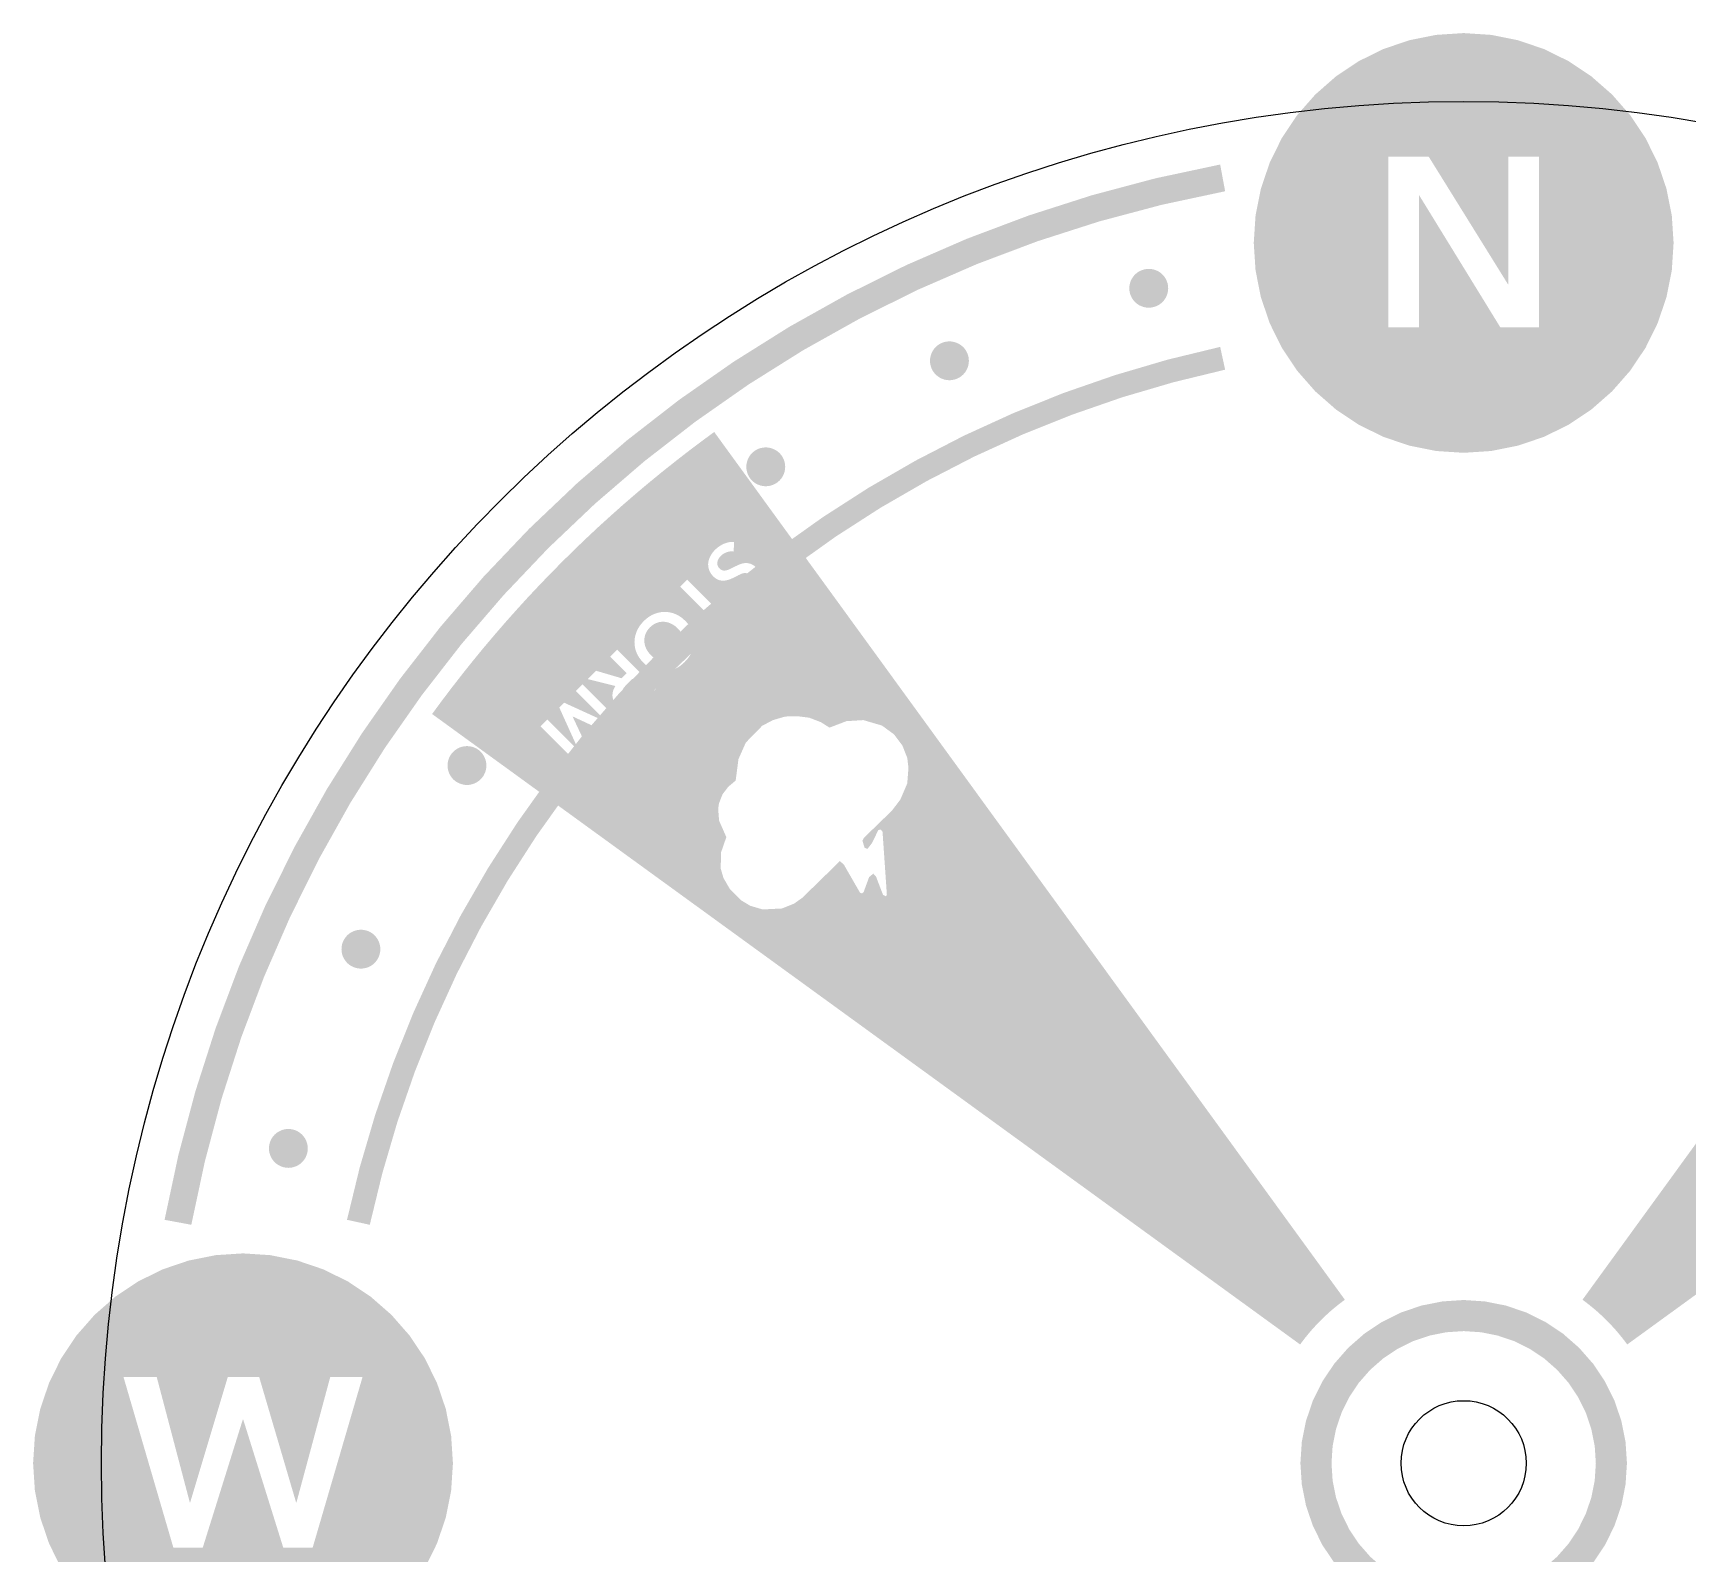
# Model space of a CAD drawing. Header units: millimetres. Extents: x 4 to 278, y 4 to 137.
# Drawn here: x 104 to 146.57, y 97.37 to 136.5 of the extents above; entities that cross this region are included whole.
import ezdxf

# ---------------------------------------------------------------- set-up
doc = ezdxf.new("R2010")
doc.units = ezdxf.units.MM
doc.layers.add('CUT', color=1, linetype='Continuous')
doc.layers.add('RASTER', color=7, linetype='Continuous')

msp = doc.modelspace()

# ---------------------------------------------------------------- hatches: boundary and pattern name
at = {"layer": 'RASTER'}
h = msp.add_hatch(color=7, dxfattribs=at)
h.paths.add_polyline_path([(146.2, 131.1), (146.154, 130.395), (146.016, 129.702), (145.789, 129.034), (145.477, 128.4), (145.084, 127.813), (144.618, 127.282), (144.087, 126.816), (143.5, 126.423), (142.866, 126.111), (142.198, 125.884), (141.505, 125.746), (140.8, 125.7), (140.095, 125.746), (139.402, 125.884), (138.734, 126.111), (138.1, 126.423), (137.513, 126.816), (136.982, 127.282), (136.516, 127.813), (136.123, 128.4), (135.811, 129.034), (135.584, 129.702), (135.446, 130.395), (135.4, 131.1), (135.446, 131.805), (135.584, 132.498), (135.811, 133.166), (136.123, 133.8), (136.516, 134.387), (136.982, 134.918), (137.513, 135.384), (138.1, 135.777), (138.734, 136.089), (139.402, 136.316), (140.095, 136.454), (140.8, 136.5), (141.505, 136.454), (142.198, 136.316), (142.866, 136.089), (143.5, 135.777), (144.087, 135.384), (144.618, 134.918), (145.084, 134.387), (145.477, 133.8), (145.789, 133.166), (146.016, 132.498), (146.154, 131.805)])
h.paths.add_polyline_path([(138.866, 133.32), (138.866, 128.93), (139.647, 128.93), (139.647, 132.321), (139.659, 132.321), (141.742, 128.93), (142.734, 128.93), (142.734, 133.32), (141.953, 133.32), (141.953, 130.034), (141.941, 130.034), (139.901, 133.32), (138.866, 133.32)])
for points in [[(107.382, 105.964), (107.737, 107.627), (108.175, 109.27), (108.694, 110.889), (109.293, 112.48), (109.971, 114.039), (110.727, 115.562), (111.557, 117.045), (112.461, 118.485), (113.435, 119.878), (114.478, 121.221), (115.587, 122.51), (116.758, 123.742), (117.99, 124.913), (119.279, 126.022), (120.622, 127.065), (122.015, 128.039), (123.455, 128.943), (124.938, 129.773), (126.461, 130.529), (128.02, 131.207), (129.611, 131.806), (131.23, 132.325), (132.873, 132.763), (134.536, 133.118), (134.664, 132.43), (133.036, 132.082), (131.427, 131.654), (129.842, 131.145), (128.283, 130.558), (126.757, 129.894), (125.265, 129.154), (123.812, 128.341), (122.402, 127.456), (121.037, 126.501), (119.722, 125.48), (118.46, 124.394), (117.253, 123.247), (116.106, 122.04), (115.02, 120.778), (113.999, 119.463), (113.044, 118.098), (112.159, 116.688), (111.346, 115.235), (110.606, 113.743), (109.942, 112.217), (109.355, 110.658), (108.846, 109.073), (108.418, 107.464), (108.07, 105.836)], [(133.199, 129.933), (133.195, 129.868), (133.182, 129.804), (133.161, 129.742), (133.132, 129.683), (133.096, 129.629), (133.053, 129.58), (133.003, 129.537), (132.949, 129.5), (132.89, 129.472), (132.828, 129.451), (132.764, 129.438), (132.699, 129.433), (132.634, 129.438), (132.57, 129.451), (132.508, 129.472), (132.449, 129.5), (132.395, 129.537), (132.345, 129.58), (132.302, 129.629), (132.266, 129.683), (132.237, 129.742), (132.216, 129.804), (132.203, 129.868), (132.199, 129.933), (132.203, 129.999), (132.216, 130.063), (132.237, 130.125), (132.266, 130.183), (132.302, 130.238), (132.345, 130.287), (132.395, 130.33), (132.449, 130.366), (132.508, 130.395), (132.57, 130.416), (132.634, 130.429), (132.699, 130.433), (132.764, 130.429), (132.828, 130.416), (132.89, 130.395), (132.949, 130.366), (133.003, 130.33), (133.053, 130.287), (133.096, 130.238), (133.132, 130.183), (133.161, 130.125), (133.182, 130.063), (133.195, 129.999)], [(128.072, 128.067), (128.068, 128.002), (128.055, 127.938), (128.034, 127.876), (128.005, 127.817), (127.969, 127.763), (127.926, 127.714), (127.876, 127.671), (127.822, 127.634), (127.763, 127.605), (127.701, 127.584), (127.637, 127.572), (127.572, 127.567), (127.507, 127.572), (127.443, 127.584), (127.381, 127.605), (127.322, 127.634), (127.268, 127.671), (127.218, 127.714), (127.175, 127.763), (127.139, 127.817), (127.11, 127.876), (127.089, 127.938), (127.076, 128.002), (127.072, 128.067), (127.076, 128.133), (127.089, 128.197), (127.11, 128.259), (127.139, 128.317), (127.175, 128.372), (127.218, 128.421), (127.268, 128.464), (127.322, 128.5), (127.381, 128.529), (127.443, 128.55), (127.507, 128.563), (127.572, 128.567), (127.637, 128.563), (127.701, 128.55), (127.763, 128.529), (127.822, 128.5), (127.876, 128.464), (127.926, 128.421), (127.969, 128.372), (128.005, 128.317), (128.034, 128.259), (128.055, 128.197), (128.068, 128.133)], [(112.075, 105.964), (112.405, 107.322), (112.8, 108.664), (113.258, 109.985), (113.778, 111.282), (114.359, 112.554), (115, 113.796), (115.699, 115.007), (116.455, 116.183), (117.266, 117.322), (118.131, 118.421), (119.046, 119.477), (120.011, 120.489), (121.023, 121.454), (122.079, 122.369), (123.178, 123.234), (124.317, 124.045), (125.493, 124.801), (126.704, 125.5), (127.946, 126.141), (129.218, 126.722), (130.515, 127.242), (131.836, 127.7), (133.178, 128.095), (134.536, 128.425), (134.664, 127.839), (133.333, 127.515), (132.019, 127.129), (130.725, 126.68), (129.454, 126.171), (128.208, 125.602), (126.991, 124.974), (125.805, 124.289), (124.653, 123.548), (123.538, 122.753), (122.461, 121.907), (121.426, 121.01), (120.435, 120.065), (119.49, 119.074), (118.593, 118.039), (117.747, 116.962), (116.952, 115.847), (116.211, 114.695), (115.526, 113.509), (114.898, 112.292), (114.329, 111.046), (113.82, 109.775), (113.371, 108.481), (112.985, 107.167), (112.661, 105.836)], [(123.347, 125.339), (123.343, 125.274), (123.33, 125.21), (123.309, 125.148), (123.28, 125.089), (123.244, 125.035), (123.201, 124.986), (123.151, 124.943), (123.097, 124.906), (123.038, 124.878), (122.976, 124.856), (122.912, 124.844), (122.847, 124.839), (122.782, 124.844), (122.718, 124.856), (122.656, 124.878), (122.597, 124.906), (122.543, 124.943), (122.494, 124.986), (122.45, 125.035), (122.414, 125.089), (122.385, 125.148), (122.364, 125.21), (122.351, 125.274), (122.347, 125.339), (122.351, 125.405), (122.364, 125.469), (122.385, 125.531), (122.414, 125.589), (122.45, 125.644), (122.494, 125.693), (122.543, 125.736), (122.597, 125.772), (122.656, 125.801), (122.718, 125.822), (122.782, 125.835), (122.847, 125.839), (122.912, 125.835), (122.976, 125.822), (123.038, 125.801), (123.097, 125.772), (123.151, 125.736), (123.201, 125.693), (123.244, 125.644), (123.28, 125.589), (123.309, 125.531), (123.33, 125.469), (123.343, 125.405)], [(115.661, 117.653), (115.656, 117.588), (115.644, 117.524), (115.622, 117.462), (115.594, 117.403), (115.557, 117.349), (115.514, 117.299), (115.465, 117.256), (115.411, 117.22), (115.352, 117.191), (115.29, 117.17), (115.226, 117.157), (115.161, 117.153), (115.095, 117.157), (115.031, 117.17), (114.969, 117.191), (114.911, 117.22), (114.856, 117.256), (114.807, 117.299), (114.764, 117.349), (114.728, 117.403), (114.699, 117.462), (114.678, 117.524), (114.665, 117.588), (114.661, 117.653), (114.665, 117.718), (114.678, 117.782), (114.699, 117.844), (114.728, 117.903), (114.764, 117.957), (114.807, 118.006), (114.856, 118.05), (114.911, 118.086), (114.969, 118.115), (115.031, 118.136), (115.095, 118.149), (115.161, 118.153), (115.226, 118.149), (115.29, 118.136), (115.352, 118.115), (115.411, 118.086), (115.465, 118.05), (115.514, 118.006), (115.557, 117.957), (115.594, 117.903), (115.622, 117.844), (115.644, 117.782), (115.656, 117.718)], [(112.933, 112.928), (112.928, 112.863), (112.916, 112.799), (112.895, 112.737), (112.866, 112.678), (112.829, 112.624), (112.786, 112.574), (112.737, 112.531), (112.683, 112.495), (112.624, 112.466), (112.562, 112.445), (112.498, 112.432), (112.433, 112.428), (112.367, 112.432), (112.303, 112.445), (112.241, 112.466), (112.183, 112.495), (112.128, 112.531), (112.079, 112.574), (112.036, 112.624), (112, 112.678), (111.971, 112.737), (111.95, 112.799), (111.937, 112.863), (111.933, 112.928), (111.937, 112.993), (111.95, 113.057), (111.971, 113.119), (112, 113.178), (112.036, 113.232), (112.079, 113.282), (112.128, 113.325), (112.183, 113.361), (112.241, 113.39), (112.303, 113.411), (112.367, 113.424), (112.433, 113.428), (112.498, 113.424), (112.562, 113.411), (112.624, 113.39), (112.683, 113.361), (112.737, 113.325), (112.786, 113.282), (112.829, 113.232), (112.866, 113.178), (112.895, 113.119), (112.916, 113.057), (112.928, 112.993)], [(111.067, 107.801), (111.062, 107.736), (111.049, 107.672), (111.028, 107.61), (111, 107.551), (110.963, 107.497), (110.92, 107.447), (110.871, 107.404), (110.817, 107.368), (110.758, 107.339), (110.696, 107.318), (110.632, 107.305), (110.567, 107.301), (110.501, 107.305), (110.437, 107.318), (110.375, 107.339), (110.317, 107.368), (110.262, 107.404), (110.213, 107.447), (110.17, 107.497), (110.134, 107.551), (110.105, 107.61), (110.084, 107.672), (110.071, 107.736), (110.067, 107.801), (110.071, 107.866), (110.084, 107.93), (110.105, 107.992), (110.134, 108.051), (110.17, 108.105), (110.213, 108.155), (110.262, 108.198), (110.317, 108.234), (110.375, 108.263), (110.437, 108.284), (110.501, 108.297), (110.567, 108.301), (110.632, 108.297), (110.696, 108.284), (110.758, 108.263), (110.817, 108.234), (110.871, 108.198), (110.92, 108.155), (110.963, 108.105), (111, 108.051), (111.028, 107.992), (111.049, 107.93), (111.062, 107.866)]]:
    msp.add_hatch(color=7, dxfattribs=at).paths.add_polyline_path(points)
h = msp.add_hatch(color=7, dxfattribs=at)
h.paths.add_polyline_path([(114.264, 118.979), (114.519, 119.325), (114.778, 119.667), (115.042, 120.006), (115.31, 120.342), (115.582, 120.674), (115.859, 121.002), (116.14, 121.327), (116.425, 121.647), (116.714, 121.965), (117.008, 122.278), (117.305, 122.588), (117.607, 122.893), (117.912, 123.195), (118.222, 123.492), (118.535, 123.786), (118.853, 124.075), (119.173, 124.36), (119.498, 124.641), (119.826, 124.918), (120.158, 125.19), (120.494, 125.458), (120.833, 125.722), (121.175, 125.981), (121.521, 126.236), (137.744, 103.907), (137.689, 103.867), (137.634, 103.825), (137.581, 103.784), (137.528, 103.741), (137.475, 103.698), (137.423, 103.654), (137.371, 103.61), (137.321, 103.564), (137.27, 103.518), (137.221, 103.472), (137.171, 103.425), (137.123, 103.377), (137.075, 103.329), (137.028, 103.279), (136.982, 103.23), (136.936, 103.179), (136.89, 103.129), (136.846, 103.077), (136.802, 103.025), (136.759, 102.972), (136.716, 102.919), (136.675, 102.866), (136.633, 102.811), (136.593, 102.756)])
h.paths.add_polyline_path([(122.334, 118.244), (122.145, 117.819), (122.073, 117.267), (121.884, 117.107), (121.737, 116.916), (121.644, 116.682), (121.623, 116.544), (121.646, 116.236), (121.833, 115.811), (121.697, 115.418), (121.688, 115.004), (121.759, 114.759), (121.926, 114.472), (122.213, 114.186), (122.447, 114.045), (122.766, 113.95), (123.265, 113.975), (123.573, 114.098), (123.786, 114.249), (124.753, 115.193), (124.852, 115.11), (125.273, 114.379), (125.326, 114.364), (125.365, 114.398), (125.505, 114.781), (125.613, 114.872), (125.681, 114.802), (125.864, 114.324), (125.94, 114.288), (125.962, 114.334), (125.851, 115.949), (125.804, 116.007), (125.743, 115.992), (125.575, 115.652), (125.464, 115.509), (125.392, 115.535), (125.333, 115.716), (125.369, 115.79), (126.091, 116.491), (126.31, 116.778), (126.487, 117.192), (126.518, 117.596), (126.487, 117.851), (126.361, 118.17), (126.144, 118.457), (125.836, 118.682), (125.358, 118.822), (124.923, 118.795), (124.487, 118.629), (124.264, 118.769), (123.966, 118.884), (123.658, 118.922), (123.35, 118.914), (123.031, 118.822), (122.755, 118.676), (122.334, 118.244)])
h.paths.add_polyline_path([(122.12, 122.145), (122.131, 121.902), (122.159, 121.904), (122.186, 121.907), (122.214, 121.912), (122.241, 121.918), (122.268, 121.926), (122.295, 121.935), (122.322, 121.945), (122.348, 121.958), (122.374, 121.971), (122.399, 121.985), (122.423, 122), (122.446, 122.015), (122.468, 122.032), (122.49, 122.049), (122.51, 122.067), (122.53, 122.086), (122.546, 122.103), (122.562, 122.12), (122.578, 122.139), (122.593, 122.157), (122.607, 122.177), (122.62, 122.196), (122.633, 122.216), (122.646, 122.237), (122.657, 122.258), (122.668, 122.279), (122.677, 122.3), (122.686, 122.321), (122.693, 122.343), (122.7, 122.364), (122.705, 122.386), (122.709, 122.408), (122.713, 122.43), (122.715, 122.452), (122.716, 122.474), (122.715, 122.496), (122.714, 122.517), (122.711, 122.539), (122.707, 122.561), (122.702, 122.583), (122.695, 122.604), (122.687, 122.626), (122.677, 122.646), (122.665, 122.667), (122.652, 122.687), (122.637, 122.707), (122.62, 122.727), (122.602, 122.746), (122.584, 122.763), (122.567, 122.779), (122.549, 122.793), (122.531, 122.805), (122.514, 122.816), (122.496, 122.826), (122.479, 122.835), (122.461, 122.841), (122.444, 122.847), (122.426, 122.852), (122.409, 122.856), (122.392, 122.859), (122.374, 122.861), (122.357, 122.863), (122.34, 122.863), (122.323, 122.863), (122.306, 122.861), (122.289, 122.86), (122.272, 122.857), (122.255, 122.854), (122.238, 122.85), (122.222, 122.845), (122.205, 122.84), (122.189, 122.834), (122.173, 122.827), (122.157, 122.821), (122.141, 122.814), (122.125, 122.807), (122.11, 122.8), (122.095, 122.792), (122.079, 122.785), (122.064, 122.777), (122.049, 122.769), (122.034, 122.762), (122.019, 122.754), (122.004, 122.747), (121.989, 122.739), (121.974, 122.732), (121.96, 122.725), (121.946, 122.718), (121.932, 122.711), (121.918, 122.705), (121.904, 122.699), (121.891, 122.694), (121.877, 122.689), (121.864, 122.684), (121.852, 122.681), (121.839, 122.677), (121.826, 122.675), (121.814, 122.673), (121.802, 122.671), (121.79, 122.67), (121.778, 122.67), (121.767, 122.671), (121.755, 122.672), (121.744, 122.673), (121.733, 122.676), (121.722, 122.679), (121.711, 122.684), (121.701, 122.689), (121.69, 122.695), (121.68, 122.703), (121.67, 122.711), (121.66, 122.721), (121.65, 122.731), (121.641, 122.741), (121.633, 122.752), (121.626, 122.762), (121.62, 122.773), (121.615, 122.784), (121.611, 122.795), (121.608, 122.805), (121.605, 122.816), (121.603, 122.827), (121.602, 122.838), (121.601, 122.849), (121.601, 122.86), (121.601, 122.872), (121.603, 122.883), (121.604, 122.894), (121.606, 122.905), (121.609, 122.916), (121.612, 122.927), (121.616, 122.937), (121.621, 122.948), (121.625, 122.958), (121.631, 122.969), (121.637, 122.979), (121.643, 122.989), (121.649, 122.998), (121.656, 123.008), (121.663, 123.017), (121.67, 123.025), (121.677, 123.034), (121.685, 123.042), (121.693, 123.05), (121.708, 123.064), (121.724, 123.078), (121.742, 123.091), (121.76, 123.103), (121.779, 123.114), (121.8, 123.124), (121.821, 123.133), (121.843, 123.141), (121.866, 123.149), (121.889, 123.154), (121.911, 123.159), (121.934, 123.162), (121.956, 123.163), (121.978, 123.163), (122, 123.162), (122.022, 123.159), (122.031, 123.405), (121.998, 123.407), (121.966, 123.406), (121.933, 123.404), (121.901, 123.399), (121.868, 123.392), (121.836, 123.383), (121.803, 123.372), (121.771, 123.359), (121.739, 123.344), (121.708, 123.328), (121.678, 123.31), (121.65, 123.292), (121.622, 123.272), (121.595, 123.251), (121.569, 123.228), (121.544, 123.204), (121.526, 123.186), (121.509, 123.167), (121.493, 123.147), (121.477, 123.128), (121.463, 123.107), (121.449, 123.087), (121.436, 123.066), (121.424, 123.044), (121.413, 123.023), (121.403, 123.001), (121.394, 122.979), (121.386, 122.957), (121.38, 122.935), (121.375, 122.913), (121.37, 122.891), (121.367, 122.869), (121.365, 122.847), (121.365, 122.824), (121.366, 122.802), (121.367, 122.78), (121.371, 122.757), (121.375, 122.735), (121.381, 122.713), (121.388, 122.69), (121.396, 122.668), (121.406, 122.646), (121.418, 122.624), (121.431, 122.603), (121.445, 122.582), (121.462, 122.561), (121.479, 122.54), (121.499, 122.52), (121.517, 122.502), (121.536, 122.486), (121.554, 122.472), (121.573, 122.459), (121.592, 122.448), (121.611, 122.438), (121.63, 122.431), (121.649, 122.424), (121.669, 122.419), (121.688, 122.415), (121.707, 122.412), (121.726, 122.411), (121.745, 122.41), (121.764, 122.41), (121.783, 122.411), (121.802, 122.413), (121.821, 122.416), (121.84, 122.42), (121.858, 122.424), (121.877, 122.429), (121.895, 122.435), (121.913, 122.441), (121.931, 122.448), (121.949, 122.455), (121.967, 122.463), (121.984, 122.471), (122.002, 122.479), (122.019, 122.487), (122.035, 122.495), (122.052, 122.504), (122.068, 122.512), (122.084, 122.52), (122.098, 122.527), (122.111, 122.534), (122.125, 122.541), (122.138, 122.548), (122.15, 122.554), (122.163, 122.56), (122.175, 122.566), (122.188, 122.572), (122.199, 122.578), (122.211, 122.582), (122.223, 122.587), (122.234, 122.591), (122.245, 122.595), (122.256, 122.598), (122.267, 122.6), (122.277, 122.602), (122.288, 122.604), (122.298, 122.605), (122.308, 122.606), (122.318, 122.606), (122.328, 122.605), (122.338, 122.604), (122.348, 122.603), (122.357, 122.6), (122.367, 122.598), (122.376, 122.594), (122.385, 122.59), (122.394, 122.584), (122.403, 122.579), (122.412, 122.572), (122.421, 122.565), (122.429, 122.557), (122.438, 122.547), (122.446, 122.538), (122.453, 122.528), (122.459, 122.518), (122.465, 122.508), (122.469, 122.498), (122.473, 122.488), (122.476, 122.477), (122.478, 122.467), (122.48, 122.456), (122.481, 122.446), (122.481, 122.435), (122.481, 122.425), (122.48, 122.414), (122.479, 122.404), (122.477, 122.393), (122.474, 122.383), (122.471, 122.372), (122.468, 122.362), (122.464, 122.352), (122.46, 122.342), (122.455, 122.332), (122.45, 122.322), (122.444, 122.313), (122.438, 122.303), (122.432, 122.294), (122.426, 122.284), (122.419, 122.276), (122.412, 122.267), (122.405, 122.259), (122.397, 122.25), (122.39, 122.243), (122.376, 122.23), (122.362, 122.218), (122.347, 122.207), (122.331, 122.197), (122.315, 122.187), (122.298, 122.178), (122.28, 122.17), (122.261, 122.163), (122.242, 122.157), (122.224, 122.152), (122.205, 122.148), (122.188, 122.145), (122.17, 122.144), (122.153, 122.143), (122.136, 122.143), (122.12, 122.145)])
h.paths.add_polyline_path([(121.67, 121.588), (120.824, 122.433), (120.646, 122.255), (121.492, 121.41), (121.185, 121.103), (121.34, 120.947), (122.132, 121.739), (121.977, 121.895), (121.67, 121.588)])
h.paths.add_polyline_path([(120.775, 121.377), (120.745, 121.405), (120.715, 121.432), (120.684, 121.457), (120.652, 121.479), (120.62, 121.5), (120.588, 121.519), (120.554, 121.536), (120.52, 121.551), (120.486, 121.564), (120.451, 121.576), (120.417, 121.585), (120.382, 121.593), (120.347, 121.599), (120.312, 121.603), (120.277, 121.606), (120.242, 121.606), (120.206, 121.605), (120.171, 121.602), (120.136, 121.597), (120.101, 121.59), (120.066, 121.582), (120.032, 121.571), (119.997, 121.559), (119.963, 121.545), (119.929, 121.53), (119.896, 121.512), (119.863, 121.493), (119.831, 121.472), (119.8, 121.449), (119.769, 121.424), (119.739, 121.398), (119.71, 121.37), (119.681, 121.34), (119.655, 121.31), (119.63, 121.279), (119.607, 121.247), (119.585, 121.215), (119.566, 121.182), (119.548, 121.149), (119.532, 121.115), (119.518, 121.08), (119.506, 121.046), (119.495, 121.011), (119.487, 120.976), (119.48, 120.941), (119.475, 120.906), (119.472, 120.87), (119.47, 120.835), (119.471, 120.799), (119.473, 120.764), (119.477, 120.729), (119.483, 120.694), (119.49, 120.659), (119.5, 120.624), (119.511, 120.59), (119.525, 120.555), (119.54, 120.521), (119.557, 120.488), (119.576, 120.455), (119.596, 120.423), (119.619, 120.392), (119.644, 120.361), (119.67, 120.331), (119.699, 120.301), (119.729, 120.272), (119.76, 120.245), (119.791, 120.22), (119.823, 120.197), (119.855, 120.175), (119.888, 120.156), (119.922, 120.139), (119.956, 120.124), (119.99, 120.111), (120.025, 120.1), (120.059, 120.09), (120.094, 120.083), (120.128, 120.077), (120.163, 120.073), (120.198, 120.072), (120.233, 120.072), (120.268, 120.074), (120.303, 120.077), (120.338, 120.083), (120.372, 120.09), (120.406, 120.1), (120.441, 120.111), (120.475, 120.124), (120.509, 120.138), (120.543, 120.155), (120.576, 120.173), (120.608, 120.193), (120.64, 120.214), (120.671, 120.238), (120.702, 120.263), (120.732, 120.289), (120.762, 120.318), (120.79, 120.347), (120.817, 120.377), (120.841, 120.407), (120.864, 120.439), (120.886, 120.47), (120.905, 120.503), (120.923, 120.535), (120.939, 120.569), (120.954, 120.603), (120.967, 120.637), (120.977, 120.671), (120.987, 120.705), (120.994, 120.739), (120.999, 120.774), (121.003, 120.808), (121.005, 120.843), (121.004, 120.878), (121.003, 120.913), (120.999, 120.947), (120.993, 120.982), (120.985, 121.016), (120.976, 121.051), (120.965, 121.085), (120.952, 121.12), (120.936, 121.154), (120.919, 121.187), (120.9, 121.22), (120.879, 121.253), (120.856, 121.285), (120.831, 121.316), (120.804, 121.347), (120.775, 121.377)])
h.paths.add_polyline_path([(120.581, 121.183), (120.6, 121.164), (120.618, 121.144), (120.634, 121.123), (120.65, 121.102), (120.664, 121.081), (120.677, 121.059), (120.689, 121.037), (120.7, 121.014), (120.71, 120.991), (120.719, 120.968), (120.727, 120.945), (120.733, 120.922), (120.738, 120.899), (120.742, 120.876), (120.745, 120.852), (120.746, 120.828), (120.747, 120.805), (120.746, 120.781), (120.744, 120.758), (120.741, 120.734), (120.737, 120.711), (120.731, 120.688), (120.724, 120.665), (120.716, 120.642), (120.707, 120.62), (120.696, 120.598), (120.684, 120.576), (120.671, 120.555), (120.656, 120.534), (120.64, 120.513), (120.622, 120.493), (120.604, 120.473), (120.584, 120.455), (120.564, 120.437), (120.543, 120.421), (120.522, 120.406), (120.501, 120.393), (120.479, 120.381), (120.457, 120.37), (120.434, 120.36), (120.411, 120.352), (120.388, 120.345), (120.365, 120.339), (120.341, 120.335), (120.318, 120.332), (120.294, 120.329), (120.271, 120.329), (120.247, 120.329), (120.224, 120.331), (120.2, 120.334), (120.177, 120.338), (120.153, 120.343), (120.13, 120.349), (120.107, 120.357), (120.084, 120.365), (120.061, 120.375), (120.039, 120.386), (120.016, 120.398), (119.995, 120.411), (119.973, 120.426), (119.952, 120.441), (119.932, 120.458), (119.912, 120.476), (119.892, 120.495), (119.873, 120.515), (119.854, 120.536), (119.837, 120.557), (119.821, 120.578), (119.806, 120.6), (119.793, 120.622), (119.78, 120.644), (119.769, 120.667), (119.759, 120.69), (119.75, 120.713), (119.743, 120.737), (119.737, 120.76), (119.731, 120.783), (119.727, 120.807), (119.725, 120.831), (119.723, 120.855), (119.723, 120.878), (119.724, 120.902), (119.726, 120.926), (119.73, 120.949), (119.734, 120.972), (119.74, 120.995), (119.747, 121.018), (119.756, 121.041), (119.765, 121.064), (119.776, 121.086), (119.789, 121.108), (119.802, 121.129), (119.817, 121.149), (119.833, 121.17), (119.85, 121.189), (119.868, 121.209), (119.888, 121.227), (119.907, 121.244), (119.927, 121.26), (119.948, 121.275), (119.969, 121.288), (119.991, 121.3), (120.013, 121.311), (120.035, 121.32), (120.058, 121.329), (120.081, 121.336), (120.104, 121.342), (120.127, 121.346), (120.15, 121.349), (120.174, 121.352), (120.197, 121.353), (120.221, 121.352), (120.245, 121.351), (120.269, 121.348), (120.292, 121.344), (120.316, 121.339), (120.339, 121.333), (120.362, 121.325), (120.385, 121.316), (120.408, 121.306), (120.431, 121.295), (120.454, 121.283), (120.476, 121.269), (120.498, 121.254), (120.519, 121.238), (120.54, 121.221), (120.561, 121.203), (120.581, 121.183)])
h.paths.add_polyline_path([(120.024, 119.631), (119.023, 120.632), (118.844, 120.454), (119.269, 120.029), (119.138, 119.899), (118.482, 120.092), (118.267, 119.877), (118.979, 119.7), (118.96, 119.667), (118.943, 119.635), (118.93, 119.602), (118.919, 119.57), (118.911, 119.537), (118.906, 119.505), (118.903, 119.472), (118.904, 119.44), (118.907, 119.407), (118.914, 119.376), (118.923, 119.345), (118.936, 119.315), (118.952, 119.285), (118.972, 119.256), (118.994, 119.228), (119.02, 119.201), (119.04, 119.182), (119.06, 119.164), (119.08, 119.149), (119.101, 119.135), (119.121, 119.123), (119.142, 119.113), (119.164, 119.104), (119.185, 119.097), (119.207, 119.092), (119.228, 119.088), (119.25, 119.085), (119.271, 119.084), (119.293, 119.084), (119.314, 119.085), (119.336, 119.087), (119.357, 119.091), (119.378, 119.096), (119.4, 119.102), (119.421, 119.109), (119.441, 119.117), (119.462, 119.126), (119.483, 119.137), (119.503, 119.148), (119.524, 119.16), (119.544, 119.173), (119.564, 119.187), (119.583, 119.202), (119.603, 119.217), (119.621, 119.232), (119.64, 119.248), (119.658, 119.265), (119.676, 119.283), (120.024, 119.631)])
h.paths.add_polyline_path([(119.269, 119.738), (119.414, 119.884), (119.696, 119.602), (119.534, 119.441), (119.526, 119.433), (119.517, 119.424), (119.508, 119.416), (119.499, 119.408), (119.489, 119.4), (119.479, 119.392), (119.469, 119.384), (119.459, 119.377), (119.448, 119.369), (119.438, 119.363), (119.427, 119.356), (119.417, 119.351), (119.406, 119.346), (119.395, 119.341), (119.384, 119.337), (119.373, 119.334), (119.362, 119.331), (119.351, 119.328), (119.34, 119.327), (119.329, 119.326), (119.318, 119.326), (119.307, 119.326), (119.296, 119.327), (119.285, 119.329), (119.274, 119.331), (119.263, 119.335), (119.252, 119.339), (119.241, 119.345), (119.231, 119.351), (119.22, 119.359), (119.21, 119.368), (119.199, 119.377), (119.189, 119.389), (119.179, 119.4), (119.17, 119.412), (119.163, 119.424), (119.157, 119.435), (119.152, 119.447), (119.148, 119.459), (119.145, 119.471), (119.143, 119.484), (119.142, 119.496), (119.141, 119.508), (119.142, 119.519), (119.143, 119.531), (119.145, 119.543), (119.147, 119.555), (119.151, 119.566), (119.155, 119.578), (119.159, 119.589), (119.164, 119.6), (119.17, 119.612), (119.176, 119.623), (119.183, 119.634), (119.19, 119.645), (119.198, 119.656), (119.206, 119.667), (119.215, 119.678), (119.223, 119.688), (119.232, 119.698), (119.241, 119.709), (119.25, 119.719), (119.259, 119.728), (119.269, 119.738)])
h.paths.add_polyline_path([(119.134, 118.741), (118.133, 119.742), (117.963, 119.573), (118.768, 118.768), (118.765, 118.765), (117.661, 119.27), (117.536, 119.145), (118.037, 118.037), (118.034, 118.034), (117.229, 118.839), (117.053, 118.662), (118.054, 117.661), (118.334, 117.941), (117.88, 118.909), (117.884, 118.914), (118.856, 118.462), (119.134, 118.741)])
h = msp.add_hatch(color=7, dxfattribs=at)
h.paths.add_polyline_path([(160.079, 126.236), (160.425, 125.981), (160.767, 125.722), (161.106, 125.458), (161.442, 125.19), (161.774, 124.918), (162.102, 124.641), (162.427, 124.36), (162.747, 124.075), (163.065, 123.786), (163.378, 123.492), (163.688, 123.195), (163.993, 122.893), (164.295, 122.588), (164.592, 122.278), (164.886, 121.965), (165.175, 121.647), (165.46, 121.327), (165.741, 121.002), (166.018, 120.674), (166.29, 120.342), (166.558, 120.006), (166.822, 119.667), (167.081, 119.325), (167.336, 118.979), (145.007, 102.756), (144.967, 102.811), (144.925, 102.866), (144.884, 102.919), (144.841, 102.972), (144.798, 103.025), (144.754, 103.077), (144.71, 103.129), (144.664, 103.179), (144.618, 103.23), (144.572, 103.279), (144.525, 103.329), (144.477, 103.377), (144.429, 103.425), (144.379, 103.472), (144.33, 103.518), (144.279, 103.564), (144.229, 103.61), (144.177, 103.654), (144.125, 103.698), (144.072, 103.741), (144.019, 103.784), (143.966, 103.825), (143.911, 103.867), (143.856, 103.907)])
h.paths.add_polyline_path([(159.344, 118.166), (158.919, 118.355), (158.367, 118.427), (158.207, 118.616), (158.016, 118.763), (157.782, 118.856), (157.644, 118.877), (157.336, 118.854), (156.911, 118.667), (156.518, 118.803), (156.104, 118.812), (155.859, 118.741), (155.572, 118.574), (155.286, 118.287), (155.145, 118.053), (155.05, 117.734), (155.075, 117.235), (155.198, 116.927), (155.349, 116.714), (156.293, 115.747), (156.21, 115.648), (155.479, 115.227), (155.464, 115.174), (155.498, 115.135), (155.881, 114.995), (155.972, 114.887), (155.902, 114.819), (155.424, 114.636), (155.388, 114.56), (155.434, 114.538), (157.049, 114.649), (157.107, 114.696), (157.092, 114.757), (156.752, 114.925), (156.609, 115.036), (156.635, 115.108), (156.816, 115.167), (156.89, 115.131), (157.591, 114.409), (157.878, 114.19), (158.292, 114.013), (158.696, 113.982), (158.951, 114.013), (159.27, 114.139), (159.557, 114.356), (159.782, 114.664), (159.922, 115.142), (159.895, 115.577), (159.729, 116.013), (159.869, 116.236), (159.984, 116.534), (160.022, 116.842), (160.014, 117.15), (159.922, 117.469), (159.776, 117.745), (159.344, 118.166)])
h.paths.add_polyline_path([(163.245, 118.38), (163.002, 118.369), (163.004, 118.341), (163.007, 118.314), (163.012, 118.286), (163.018, 118.259), (163.026, 118.232), (163.035, 118.205), (163.045, 118.178), (163.058, 118.152), (163.071, 118.126), (163.085, 118.101), (163.1, 118.077), (163.115, 118.054), (163.132, 118.032), (163.149, 118.01), (163.167, 117.99), (163.186, 117.97), (163.203, 117.954), (163.22, 117.938), (163.239, 117.922), (163.257, 117.907), (163.277, 117.893), (163.296, 117.88), (163.316, 117.867), (163.337, 117.854), (163.358, 117.843), (163.379, 117.832), (163.4, 117.823), (163.421, 117.814), (163.443, 117.807), (163.464, 117.8), (163.486, 117.795), (163.508, 117.791), (163.53, 117.787), (163.552, 117.785), (163.574, 117.784), (163.596, 117.785), (163.617, 117.786), (163.639, 117.789), (163.661, 117.793), (163.683, 117.798), (163.704, 117.805), (163.726, 117.813), (163.746, 117.823), (163.767, 117.835), (163.787, 117.848), (163.807, 117.863), (163.827, 117.88), (163.846, 117.898), (163.863, 117.916), (163.879, 117.933), (163.893, 117.951), (163.905, 117.969), (163.916, 117.986), (163.926, 118.004), (163.935, 118.021), (163.941, 118.039), (163.947, 118.056), (163.952, 118.074), (163.956, 118.091), (163.959, 118.108), (163.961, 118.126), (163.963, 118.143), (163.963, 118.16), (163.963, 118.177), (163.961, 118.194), (163.96, 118.211), (163.957, 118.228), (163.954, 118.245), (163.95, 118.262), (163.945, 118.278), (163.94, 118.295), (163.934, 118.311), (163.927, 118.327), (163.921, 118.343), (163.914, 118.359), (163.907, 118.375), (163.9, 118.39), (163.892, 118.405), (163.885, 118.421), (163.877, 118.436), (163.869, 118.451), (163.862, 118.466), (163.854, 118.481), (163.847, 118.496), (163.839, 118.511), (163.832, 118.526), (163.825, 118.54), (163.818, 118.554), (163.811, 118.568), (163.805, 118.582), (163.799, 118.596), (163.794, 118.609), (163.789, 118.623), (163.784, 118.636), (163.781, 118.648), (163.777, 118.661), (163.775, 118.674), (163.773, 118.686), (163.771, 118.698), (163.77, 118.71), (163.77, 118.722), (163.771, 118.733), (163.772, 118.745), (163.773, 118.756), (163.776, 118.767), (163.779, 118.778), (163.784, 118.789), (163.789, 118.799), (163.795, 118.81), (163.803, 118.82), (163.811, 118.83), (163.821, 118.84), (163.831, 118.85), (163.841, 118.859), (163.852, 118.867), (163.862, 118.874), (163.873, 118.88), (163.884, 118.885), (163.895, 118.889), (163.905, 118.892), (163.916, 118.895), (163.927, 118.897), (163.938, 118.898), (163.949, 118.899), (163.96, 118.899), (163.972, 118.899), (163.983, 118.897), (163.994, 118.896), (164.005, 118.894), (164.016, 118.891), (164.027, 118.888), (164.037, 118.884), (164.048, 118.879), (164.058, 118.875), (164.069, 118.869), (164.079, 118.863), (164.089, 118.857), (164.098, 118.851), (164.108, 118.844), (164.117, 118.837), (164.125, 118.83), (164.134, 118.823), (164.142, 118.815), (164.15, 118.807), (164.164, 118.792), (164.178, 118.776), (164.191, 118.758), (164.203, 118.74), (164.214, 118.721), (164.224, 118.7), (164.233, 118.679), (164.241, 118.657), (164.249, 118.634), (164.254, 118.611), (164.259, 118.589), (164.262, 118.566), (164.263, 118.544), (164.263, 118.522), (164.262, 118.5), (164.259, 118.478), (164.505, 118.469), (164.507, 118.502), (164.506, 118.534), (164.504, 118.567), (164.499, 118.599), (164.492, 118.632), (164.483, 118.664), (164.472, 118.697), (164.459, 118.729), (164.444, 118.761), (164.428, 118.792), (164.41, 118.822), (164.392, 118.85), (164.372, 118.878), (164.351, 118.905), (164.328, 118.931), (164.304, 118.956), (164.286, 118.974), (164.267, 118.991), (164.247, 119.007), (164.228, 119.023), (164.207, 119.037), (164.187, 119.051), (164.166, 119.064), (164.144, 119.076), (164.123, 119.087), (164.101, 119.097), (164.079, 119.106), (164.057, 119.114), (164.035, 119.12), (164.013, 119.125), (163.991, 119.13), (163.969, 119.133), (163.947, 119.135), (163.924, 119.135), (163.902, 119.134), (163.88, 119.133), (163.857, 119.129), (163.835, 119.125), (163.813, 119.119), (163.79, 119.112), (163.768, 119.104), (163.746, 119.094), (163.724, 119.082), (163.703, 119.069), (163.682, 119.055), (163.661, 119.038), (163.64, 119.021), (163.62, 119.001), (163.602, 118.983), (163.586, 118.964), (163.572, 118.946), (163.559, 118.927), (163.548, 118.908), (163.538, 118.889), (163.531, 118.87), (163.524, 118.851), (163.519, 118.831), (163.515, 118.812), (163.512, 118.793), (163.511, 118.774), (163.51, 118.755), (163.51, 118.736), (163.511, 118.717), (163.513, 118.698), (163.516, 118.679), (163.52, 118.66), (163.524, 118.642), (163.529, 118.623), (163.535, 118.605), (163.541, 118.587), (163.548, 118.569), (163.555, 118.551), (163.563, 118.533), (163.571, 118.516), (163.579, 118.498), (163.587, 118.481), (163.595, 118.465), (163.604, 118.448), (163.612, 118.432), (163.62, 118.416), (163.627, 118.402), (163.634, 118.389), (163.641, 118.375), (163.648, 118.362), (163.654, 118.35), (163.66, 118.337), (163.666, 118.325), (163.672, 118.312), (163.678, 118.301), (163.682, 118.289), (163.687, 118.277), (163.691, 118.266), (163.695, 118.255), (163.698, 118.244), (163.7, 118.233), (163.702, 118.223), (163.704, 118.212), (163.705, 118.202), (163.706, 118.192), (163.706, 118.182), (163.705, 118.172), (163.704, 118.162), (163.703, 118.152), (163.7, 118.143), (163.698, 118.133), (163.694, 118.124), (163.69, 118.115), (163.684, 118.106), (163.679, 118.097), (163.672, 118.088), (163.665, 118.079), (163.657, 118.071), (163.647, 118.062), (163.638, 118.054), (163.628, 118.047), (163.618, 118.041), (163.608, 118.035), (163.598, 118.031), (163.588, 118.027), (163.577, 118.024), (163.567, 118.022), (163.556, 118.02), (163.546, 118.019), (163.535, 118.019), (163.525, 118.019), (163.514, 118.02), (163.504, 118.021), (163.493, 118.023), (163.483, 118.026), (163.472, 118.029), (163.462, 118.032), (163.452, 118.036), (163.442, 118.04), (163.432, 118.045), (163.422, 118.05), (163.413, 118.056), (163.403, 118.062), (163.394, 118.068), (163.384, 118.074), (163.376, 118.081), (163.367, 118.088), (163.359, 118.095), (163.35, 118.103), (163.343, 118.11), (163.33, 118.124), (163.318, 118.138), (163.307, 118.153), (163.297, 118.169), (163.287, 118.185), (163.278, 118.202), (163.27, 118.22), (163.263, 118.239), (163.257, 118.258), (163.252, 118.276), (163.248, 118.295), (163.245, 118.312), (163.244, 118.33), (163.243, 118.347), (163.243, 118.364), (163.245, 118.38)])
h.paths.add_polyline_path([(162.688, 118.83), (163.533, 119.676), (163.355, 119.854), (162.51, 119.008), (162.203, 119.315), (162.047, 119.16), (162.839, 118.368), (162.995, 118.523), (162.688, 118.83)])
h.paths.add_polyline_path([(162.477, 119.725), (162.505, 119.755), (162.532, 119.785), (162.557, 119.816), (162.579, 119.848), (162.6, 119.88), (162.619, 119.912), (162.636, 119.946), (162.651, 119.98), (162.664, 120.014), (162.676, 120.049), (162.685, 120.083), (162.693, 120.118), (162.699, 120.153), (162.703, 120.188), (162.706, 120.223), (162.706, 120.258), (162.705, 120.294), (162.702, 120.329), (162.697, 120.364), (162.69, 120.399), (162.682, 120.434), (162.671, 120.468), (162.659, 120.503), (162.645, 120.537), (162.63, 120.571), (162.612, 120.604), (162.593, 120.637), (162.572, 120.669), (162.549, 120.7), (162.524, 120.731), (162.498, 120.761), (162.47, 120.79), (162.44, 120.819), (162.41, 120.845), (162.379, 120.87), (162.347, 120.893), (162.315, 120.915), (162.282, 120.934), (162.249, 120.952), (162.215, 120.968), (162.18, 120.982), (162.146, 120.994), (162.111, 121.005), (162.076, 121.013), (162.041, 121.02), (162.006, 121.025), (161.97, 121.028), (161.935, 121.03), (161.899, 121.029), (161.864, 121.027), (161.829, 121.023), (161.794, 121.017), (161.759, 121.01), (161.724, 121), (161.69, 120.989), (161.655, 120.975), (161.621, 120.96), (161.588, 120.943), (161.555, 120.924), (161.523, 120.904), (161.492, 120.881), (161.461, 120.856), (161.431, 120.83), (161.401, 120.801), (161.372, 120.771), (161.345, 120.74), (161.32, 120.709), (161.297, 120.677), (161.275, 120.645), (161.256, 120.612), (161.239, 120.578), (161.224, 120.544), (161.211, 120.51), (161.2, 120.475), (161.19, 120.441), (161.183, 120.406), (161.177, 120.372), (161.173, 120.337), (161.172, 120.302), (161.172, 120.267), (161.174, 120.232), (161.177, 120.197), (161.183, 120.162), (161.19, 120.128), (161.2, 120.094), (161.211, 120.059), (161.224, 120.025), (161.238, 119.991), (161.255, 119.957), (161.273, 119.924), (161.293, 119.892), (161.314, 119.86), (161.338, 119.829), (161.363, 119.798), (161.389, 119.768), (161.418, 119.738), (161.447, 119.71), (161.477, 119.683), (161.507, 119.659), (161.539, 119.636), (161.57, 119.614), (161.603, 119.595), (161.635, 119.577), (161.669, 119.561), (161.703, 119.546), (161.737, 119.533), (161.771, 119.523), (161.805, 119.513), (161.839, 119.506), (161.874, 119.501), (161.908, 119.497), (161.943, 119.495), (161.978, 119.496), (162.013, 119.497), (162.047, 119.501), (162.082, 119.507), (162.116, 119.515), (162.151, 119.524), (162.185, 119.535), (162.22, 119.548), (162.254, 119.564), (162.287, 119.581), (162.32, 119.6), (162.353, 119.621), (162.385, 119.644), (162.416, 119.669), (162.447, 119.696), (162.477, 119.725)])
h.paths.add_polyline_path([(162.283, 119.919), (162.264, 119.9), (162.244, 119.882), (162.223, 119.866), (162.202, 119.85), (162.181, 119.836), (162.159, 119.823), (162.137, 119.811), (162.114, 119.8), (162.091, 119.79), (162.068, 119.781), (162.045, 119.773), (162.022, 119.767), (161.999, 119.762), (161.976, 119.758), (161.952, 119.755), (161.928, 119.754), (161.905, 119.753), (161.881, 119.754), (161.858, 119.756), (161.834, 119.759), (161.811, 119.763), (161.788, 119.769), (161.765, 119.776), (161.742, 119.784), (161.72, 119.793), (161.698, 119.804), (161.676, 119.816), (161.655, 119.829), (161.634, 119.844), (161.613, 119.86), (161.593, 119.878), (161.573, 119.896), (161.555, 119.916), (161.537, 119.936), (161.521, 119.957), (161.506, 119.978), (161.493, 119.999), (161.481, 120.021), (161.47, 120.043), (161.46, 120.066), (161.452, 120.089), (161.445, 120.112), (161.439, 120.135), (161.435, 120.159), (161.432, 120.182), (161.429, 120.206), (161.429, 120.229), (161.429, 120.253), (161.431, 120.276), (161.434, 120.3), (161.438, 120.323), (161.443, 120.347), (161.449, 120.37), (161.457, 120.393), (161.465, 120.416), (161.475, 120.439), (161.486, 120.461), (161.498, 120.484), (161.511, 120.505), (161.526, 120.527), (161.541, 120.548), (161.558, 120.568), (161.576, 120.588), (161.595, 120.608), (161.615, 120.627), (161.636, 120.646), (161.657, 120.663), (161.678, 120.679), (161.7, 120.694), (161.722, 120.707), (161.744, 120.72), (161.767, 120.731), (161.79, 120.741), (161.813, 120.75), (161.837, 120.757), (161.86, 120.763), (161.883, 120.769), (161.907, 120.773), (161.931, 120.775), (161.955, 120.777), (161.978, 120.777), (162.002, 120.776), (162.026, 120.774), (162.049, 120.77), (162.072, 120.766), (162.095, 120.76), (162.118, 120.753), (162.141, 120.744), (162.164, 120.735), (162.186, 120.724), (162.208, 120.711), (162.229, 120.698), (162.249, 120.683), (162.27, 120.667), (162.289, 120.65), (162.309, 120.632), (162.327, 120.612), (162.344, 120.593), (162.36, 120.573), (162.375, 120.552), (162.388, 120.531), (162.4, 120.509), (162.411, 120.487), (162.42, 120.465), (162.429, 120.442), (162.436, 120.419), (162.442, 120.396), (162.446, 120.373), (162.449, 120.35), (162.452, 120.326), (162.453, 120.303), (162.452, 120.279), (162.451, 120.255), (162.448, 120.231), (162.444, 120.208), (162.439, 120.184), (162.433, 120.161), (162.425, 120.138), (162.416, 120.115), (162.406, 120.092), (162.395, 120.069), (162.383, 120.046), (162.369, 120.024), (162.354, 120.002), (162.338, 119.981), (162.321, 119.96), (162.303, 119.939), (162.283, 119.919)])
h.paths.add_polyline_path([(160.731, 120.476), (161.732, 121.477), (161.554, 121.656), (161.129, 121.231), (160.999, 121.362), (161.192, 122.018), (160.977, 122.233), (160.8, 121.521), (160.767, 121.54), (160.735, 121.557), (160.702, 121.57), (160.67, 121.581), (160.637, 121.589), (160.605, 121.594), (160.572, 121.597), (160.54, 121.596), (160.507, 121.593), (160.476, 121.586), (160.445, 121.577), (160.415, 121.564), (160.385, 121.548), (160.356, 121.528), (160.328, 121.506), (160.301, 121.48), (160.282, 121.46), (160.264, 121.44), (160.249, 121.42), (160.235, 121.399), (160.223, 121.379), (160.213, 121.358), (160.204, 121.336), (160.197, 121.315), (160.192, 121.293), (160.188, 121.272), (160.185, 121.25), (160.184, 121.229), (160.184, 121.207), (160.185, 121.186), (160.187, 121.164), (160.191, 121.143), (160.196, 121.122), (160.202, 121.1), (160.209, 121.079), (160.217, 121.059), (160.226, 121.038), (160.237, 121.017), (160.248, 120.997), (160.26, 120.976), (160.273, 120.956), (160.287, 120.936), (160.302, 120.917), (160.317, 120.897), (160.332, 120.879), (160.348, 120.86), (160.365, 120.842), (160.383, 120.824), (160.731, 120.476)])
h.paths.add_polyline_path([(160.838, 121.231), (160.984, 121.086), (160.702, 120.804), (160.541, 120.966), (160.533, 120.974), (160.524, 120.983), (160.516, 120.992), (160.508, 121.001), (160.5, 121.011), (160.492, 121.021), (160.484, 121.031), (160.477, 121.041), (160.469, 121.052), (160.463, 121.062), (160.456, 121.073), (160.451, 121.083), (160.446, 121.094), (160.441, 121.105), (160.437, 121.116), (160.434, 121.127), (160.431, 121.138), (160.428, 121.149), (160.427, 121.16), (160.426, 121.171), (160.426, 121.182), (160.426, 121.193), (160.427, 121.204), (160.429, 121.215), (160.431, 121.226), (160.435, 121.237), (160.439, 121.248), (160.445, 121.259), (160.451, 121.269), (160.459, 121.28), (160.468, 121.29), (160.477, 121.301), (160.489, 121.311), (160.5, 121.321), (160.512, 121.33), (160.524, 121.337), (160.535, 121.343), (160.547, 121.348), (160.559, 121.352), (160.571, 121.355), (160.584, 121.357), (160.596, 121.358), (160.608, 121.359), (160.619, 121.358), (160.631, 121.357), (160.643, 121.355), (160.655, 121.353), (160.666, 121.349), (160.678, 121.345), (160.689, 121.341), (160.7, 121.336), (160.712, 121.33), (160.723, 121.324), (160.734, 121.317), (160.745, 121.31), (160.756, 121.302), (160.767, 121.294), (160.778, 121.285), (160.788, 121.277), (160.798, 121.268), (160.809, 121.259), (160.819, 121.25), (160.828, 121.241), (160.838, 121.231)])
h.paths.add_polyline_path([(159.841, 121.366), (160.842, 122.367), (160.673, 122.537), (159.868, 121.732), (159.865, 121.735), (160.37, 122.839), (160.245, 122.964), (159.137, 122.463), (159.134, 122.466), (159.939, 123.271), (159.762, 123.447), (158.761, 122.446), (159.041, 122.166), (160.009, 122.62), (160.014, 122.616), (159.562, 121.644), (159.841, 121.366)])
h = msp.add_hatch(color=7, dxfattribs=at)
h.paths.add_polyline_path([(114.8, 99.7), (114.754, 98.995), (114.616, 98.302), (114.389, 97.634), (114.077, 97), (113.684, 96.413), (113.218, 95.882), (112.687, 95.416), (112.1, 95.023), (111.466, 94.711), (110.798, 94.484), (110.105, 94.346), (109.4, 94.3), (108.695, 94.346), (108.002, 94.484), (107.334, 94.711), (106.7, 95.023), (106.113, 95.416), (105.582, 95.882), (105.116, 96.413), (104.723, 97), (104.411, 97.634), (104.184, 98.302), (104.046, 98.995), (104, 99.7), (104.046, 100.405), (104.184, 101.098), (104.411, 101.766), (104.723, 102.4), (105.116, 102.987), (105.582, 103.518), (106.113, 103.984), (106.7, 104.377), (107.334, 104.689), (108.002, 104.916), (108.695, 105.054), (109.4, 105.1), (110.105, 105.054), (110.798, 104.916), (111.466, 104.689), (112.1, 104.377), (112.687, 103.984), (113.218, 103.518), (113.684, 102.987), (114.077, 102.4), (114.389, 101.766), (114.616, 101.098), (114.754, 100.405)])
h.paths.add_polyline_path([(106.325, 101.92), (107.608, 97.53), (108.365, 97.53), (109.394, 100.822), (109.406, 100.822), (110.435, 97.53), (111.192, 97.53), (112.475, 101.92), (111.644, 101.92), (110.776, 98.696), (110.764, 98.696), (109.815, 101.92), (109.009, 101.92), (108.042, 98.696), (108.03, 98.696), (107.18, 101.92), (106.325, 101.92)])
h = msp.add_hatch(color=7, dxfattribs=at)
h.paths.add_polyline_path([(145, 99.7), (144.964, 99.152), (144.857, 98.613), (144.68, 98.093), (144.437, 97.6), (144.132, 97.143), (143.77, 96.73), (143.357, 96.368), (142.9, 96.063), (142.407, 95.82), (141.887, 95.643), (141.348, 95.536), (140.8, 95.5), (140.252, 95.536), (139.713, 95.643), (139.193, 95.82), (138.7, 96.063), (138.243, 96.368), (137.83, 96.73), (137.468, 97.143), (137.163, 97.6), (136.92, 98.093), (136.743, 98.613), (136.636, 99.152), (136.6, 99.7), (136.636, 100.248), (136.743, 100.787), (136.92, 101.307), (137.163, 101.8), (137.468, 102.257), (137.83, 102.67), (138.243, 103.032), (138.7, 103.337), (139.193, 103.58), (139.713, 103.757), (140.252, 103.864), (140.8, 103.9), (141.348, 103.864), (141.887, 103.757), (142.407, 103.58), (142.9, 103.337), (143.357, 103.032), (143.77, 102.67), (144.132, 102.257), (144.437, 101.8), (144.68, 101.307), (144.857, 100.787), (144.964, 100.248)])
h.paths.add_polyline_path([(144.2, 99.7), (144.171, 99.256), (144.084, 98.82), (143.941, 98.399), (143.744, 98), (143.497, 97.63), (143.204, 97.296), (142.87, 97.003), (142.5, 96.756), (142.101, 96.559), (141.68, 96.416), (141.244, 96.329), (140.8, 96.3), (140.356, 96.329), (139.92, 96.416), (139.499, 96.559), (139.1, 96.756), (138.73, 97.003), (138.396, 97.296), (138.103, 97.63), (137.856, 98), (137.659, 98.399), (137.516, 98.82), (137.429, 99.256), (137.4, 99.7), (137.429, 100.144), (137.516, 100.58), (137.659, 101.001), (137.856, 101.4), (138.103, 101.77), (138.396, 102.104), (138.73, 102.397), (139.1, 102.644), (139.499, 102.841), (139.92, 102.984), (140.356, 103.071), (140.8, 103.1), (141.244, 103.071), (141.68, 102.984), (142.101, 102.841), (142.5, 102.644), (142.87, 102.397), (143.204, 102.104), (143.497, 101.77), (143.744, 101.4), (143.941, 101.001), (144.084, 100.58), (144.171, 100.144)])

# ---------------------------------------------------------------- linework, layer by layer
at = {"layer": 'CUT'}
for radius in [35.04, 1.61]:
    msp.add_circle((140.8, 99.7), radius, dxfattribs=at)

doc.saveas('drawing.dxf')
